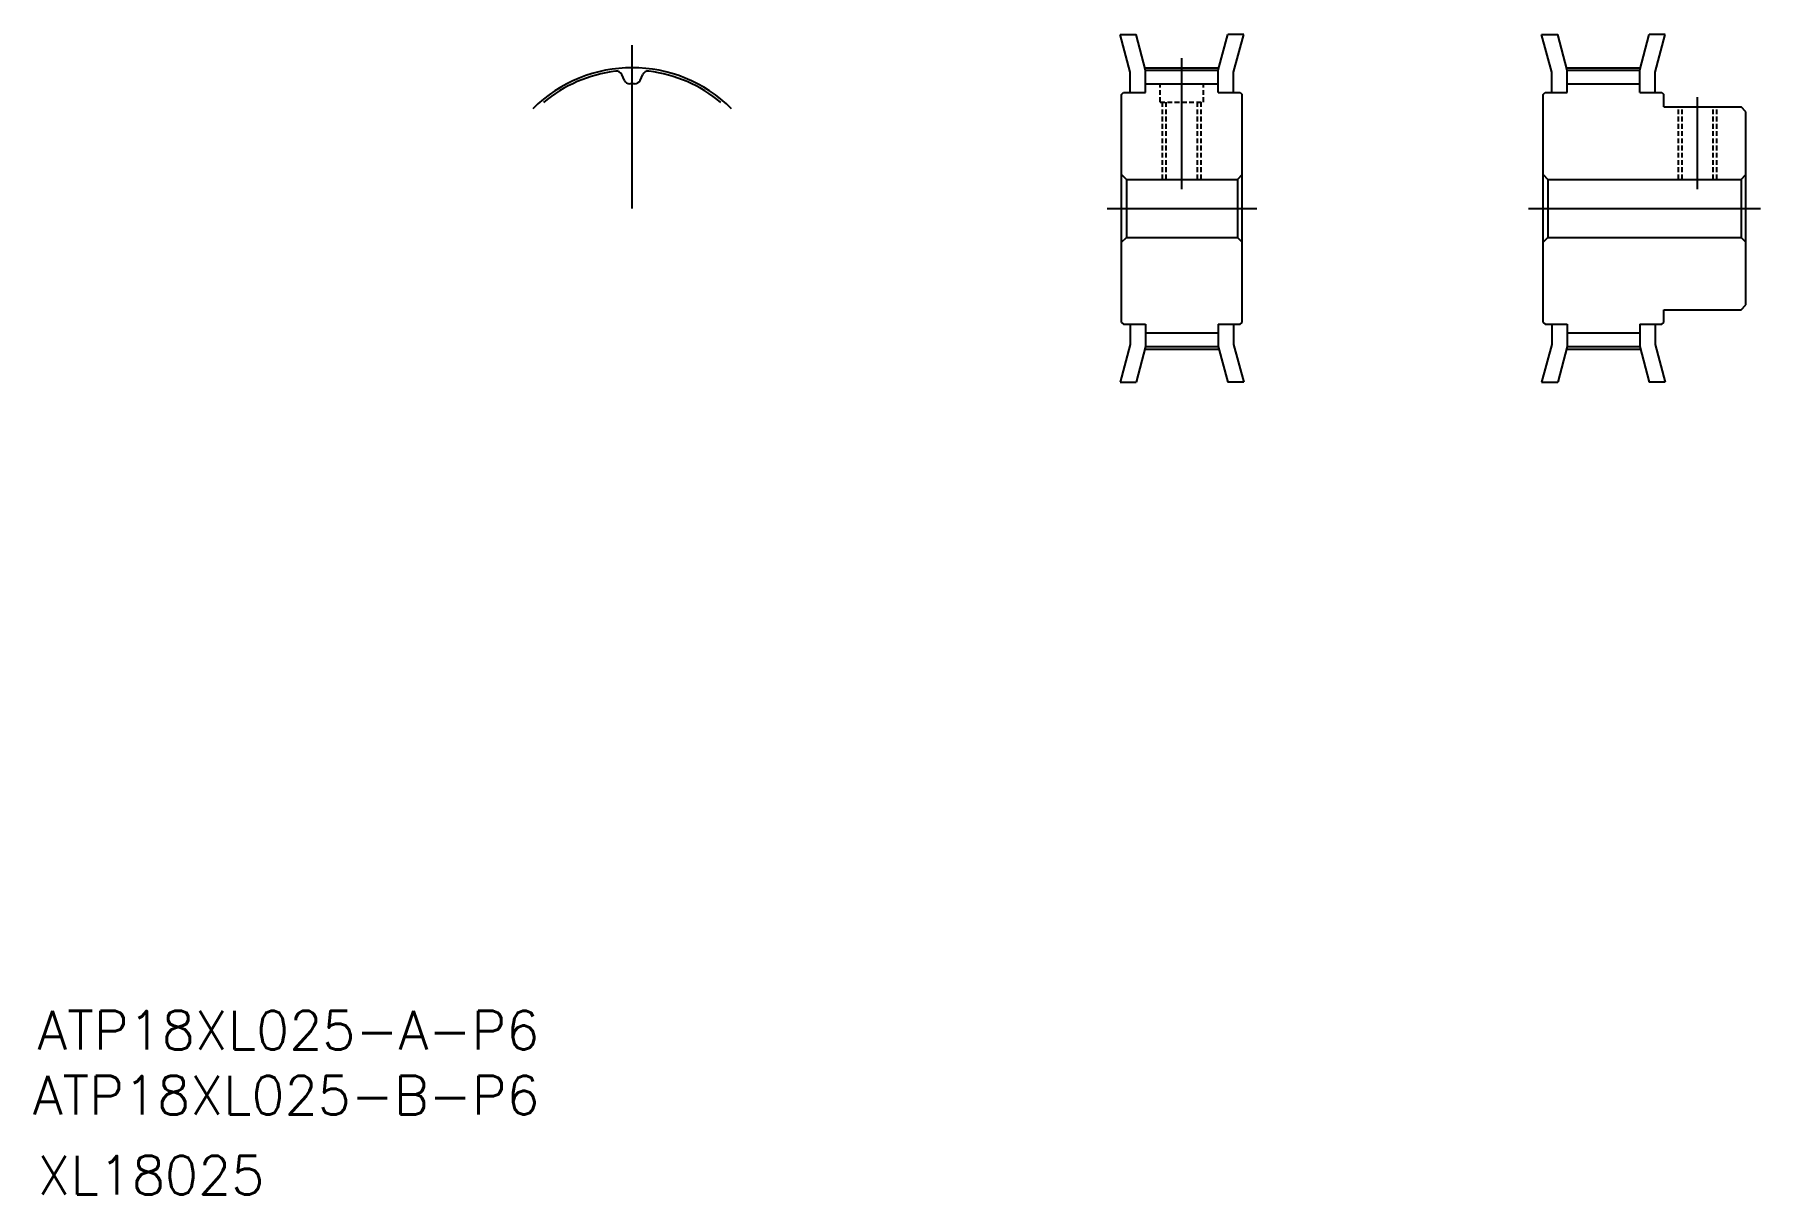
# Model space of a CAD drawing. Extents: x 10 to 188, y 10 to 130.
import ezdxf

# ---------------------------------------------------------------- set-up
doc = ezdxf.new("R2010")
doc.units = 0
doc.linetypes.add('CENTER', pattern=[50.8, 31.75, -6.35, 6.35, -6.35])
doc.linetypes.add('DASHED', pattern=[0.75, 0.5, -0.25])
doc.layers.get('0').update_dxf_attribs({"linetype": 'CONTINUOUS'})
doc.layers.add('CENTER', color=1, linetype='CENTER')
doc.styles.get("Standard").update_dxf_attribs({"font": 'txt', "bigfont": 'BIGFONT'})

msp = doc.modelspace()

# ---------------------------------------------------------------- linework, layer by layer
at = {"color": 7, "linetype": 'CONTINUOUS'}
for p, q in [((123.11, 126.17), (122.06, 130.08)), ((122.06, 130.08), (123.72, 130.08)), ((124.71, 126.38), (123.72, 130.08)), ((132.21, 126.38), (133.2, 130.08)), ((134.86, 130.08), (133.2, 130.08)), ((133.81, 126.17), (134.86, 130.08)), ((166.75, 126.17), (165.7, 130.08)), ((165.7, 130.08), (167.36, 130.08)), ((168.35, 126.38), (167.36, 130.08)), ((175.85, 126.38), (176.84, 130.08)), ((178.5, 130.08), (176.84, 130.08)), ((177.45, 126.17), (178.5, 130.08)), ((70.76, 125.33), (70.48, 125.93)), ((72.37, 125.33), (72.65, 125.93)), ((123.11, 124.08), (123.11, 126.17)), ((124.71, 126.38), (132.21, 126.38)), ((124.71, 124.08), (124.71, 126.38)), ((132.21, 124.08), (132.21, 126.38)), ((133.81, 124.08), (133.81, 126.17)), ((166.75, 124.08), (166.75, 126.17)), ((168.35, 126.38), (175.85, 126.38)), ((168.35, 124.08), (168.35, 126.38)), ((175.85, 124.08), (175.85, 126.38)), ((177.45, 124.08), (177.45, 126.17)), ((122.21, 123.88), (122.41, 124.08)), ((122.21, 100.28), (122.21, 123.88)), ((122.41, 124.08), (124.71, 124.08)), ((124.71, 124.98), (132.21, 124.98)), ((132.21, 124.08), (134.51, 124.08)), ((134.51, 124.08), (134.71, 123.88)), ((134.71, 100.28), (134.71, 123.88)), ((165.85, 123.88), (166.05, 124.08)), ((165.85, 100.28), (165.85, 123.88)), ((166.05, 124.08), (168.35, 124.08)), ((168.35, 124.98), (175.85, 124.98)), ((175.85, 124.08), (178.15, 124.08)), ((178.15, 124.08), (178.35, 123.88)), ((178.35, 122.58), (178.35, 123.88)), ((178.35, 122.58), (178.35, 123.88)), ((178.35, 122.58), (186.35, 122.58)), ((186.85, 122.08), (186.35, 122.58)), ((186.85, 102.08), (186.85, 122.08)), ((122.21, 115.58), (122.71, 115.08)), ((122.71, 115.08), (134.21, 115.08)), ((122.71, 115.08), (122.71, 109.08)), ((134.71, 115.58), (134.21, 115.08)), ((134.21, 115.08), (134.21, 109.08)), ((165.85, 115.58), (166.35, 115.08)), ((166.35, 115.08), (186.35, 115.08)), ((166.35, 115.08), (166.35, 109.08)), ((186.35, 115.08), (186.85, 115.58)), ((186.35, 115.08), (186.35, 109.08)), ((186.85, 112.08), (186.85, 112.08)), ((122.21, 108.58), (122.71, 109.08)), ((122.71, 109.08), (134.21, 109.08)), ((134.71, 108.58), (134.21, 109.08)), ((165.85, 108.58), (166.35, 109.08)), ((166.35, 109.08), (186.35, 109.08)), ((186.35, 109.08), (186.85, 108.58)), ((186.85, 107.08), (186.85, 107.08)), ((186.35, 101.58), (186.85, 102.08)), ((122.21, 100.28), (122.41, 100.08)), ((122.41, 100.08), (124.71, 100.08)), ((123.11, 100.08), (123.11, 97.99)), ((124.71, 100.08), (124.71, 97.78)), ((132.21, 100.08), (134.51, 100.08)), ((132.21, 100.08), (132.21, 97.78)), ((133.81, 100.08), (133.81, 97.99)), ((134.51, 100.08), (134.71, 100.28)), ((165.85, 100.28), (166.05, 100.08)), ((166.05, 100.08), (168.35, 100.08)), ((166.75, 100.08), (166.75, 97.99)), ((168.35, 100.08), (168.35, 97.78)), ((175.85, 100.08), (178.15, 100.08)), ((175.85, 100.08), (175.85, 97.78)), ((177.45, 100.08), (177.45, 97.99)), ((178.15, 100.08), (178.35, 100.28)), ((178.35, 101.58), (186.35, 101.58)), ((178.35, 100.28), (178.35, 101.58)), ((124.71, 99.18), (132.21, 99.18)), ((168.35, 99.18), (175.85, 99.18)), ((123.11, 97.99), (122.06, 94.08)), ((124.71, 97.78), (123.72, 94.08)), ((124.71, 97.78), (132.21, 97.78)), ((132.21, 97.78), (133.2, 94.08)), ((133.81, 97.99), (134.86, 94.08)), ((166.75, 97.99), (165.7, 94.08)), ((168.35, 97.78), (167.36, 94.08)), ((168.35, 97.78), (175.85, 97.78)), ((175.85, 97.78), (176.84, 94.08)), ((177.45, 97.99), (178.5, 94.08)), ((122.06, 94.08), (123.72, 94.08)), ((134.86, 94.08), (133.2, 94.08)), ((165.7, 94.08), (167.36, 94.08)), ((178.5, 94.08), (176.84, 94.08))]:
    msp.add_line(p, q, dxfattribs=at)
at = {"color": 3, "linetype": 'DASHED'}
for p, q in [((126.21, 123.08), (126.21, 124.98)), ((130.71, 123.08), (130.71, 124.98)), ((126.21, 123.08), (130.71, 123.08)), ((126.46, 115.08), (126.46, 123.08)), ((126.84, 115.08), (126.84, 123.08)), ((130.08, 115.08), (130.08, 123.08)), ((130.46, 115.08), (130.46, 123.08)), ((179.85, 115.08), (179.85, 122.58)), ((180.23, 115.08), (180.23, 122.58)), ((183.47, 115.08), (183.47, 122.58)), ((183.85, 115.08), (183.85, 122.58))]:
    msp.add_line(p, q, dxfattribs=at)
at = {"color": 7, "linetype": 'CONTINUOUS'}
for centre, radius, start, end in [((71.56, 112.08), 14.3, 96.8714, 130), ((69.93, 125.67), 0.61, 25, 96.8714), ((71.31, 125.59), 0.61, 205, 271.0712), ((71.82, 125.59), 0.61, 268.9288, 335), ((73.2, 125.67), 0.61, 83.1286, 155), ((71.56, 112.08), 14.3, 50, 83.1286), ((71.56, 112.08), 12.9, 88.9288, 91.0712)]:
    msp.add_arc(centre, radius, start, end, dxfattribs=at)
at = {"layer": 'CENTER', "color": 1, "linetype": 'CENTER'}
for p, q in [((71.56, 112.08), (71.56, 128.96)), ((128.46, 114.08), (128.46, 127.63)), ((124.71, 126.63), (132.21, 126.63)), ((168.35, 126.63), (175.85, 126.63)), ((181.85, 114.08), (181.85, 123.58)), ((120.71, 112.08), (136.21, 112.08)), ((164.35, 112.08), (188.35, 112.08)), ((124.71, 97.52), (132.21, 97.52)), ((168.35, 97.52), (175.85, 97.52))]:
    msp.add_line(p, q, dxfattribs=at)
msp.add_arc((71.56, 112.08), 14.56, 45, 135, dxfattribs=at)

# ---------------------------------------------------------------- texts
at = {"color": 7, "linetype": 'CONTINUOUS'}
for s, p in [('ATP18XL025-A-P6', (10, 25)), ('ATP18XL025-B-P6', (9.52, 18.27)), ('XL18025', (10, 10))]:
    msp.add_text(s, height=4, dxfattribs=at).set_placement(p)

doc.saveas('drawing.dxf')
